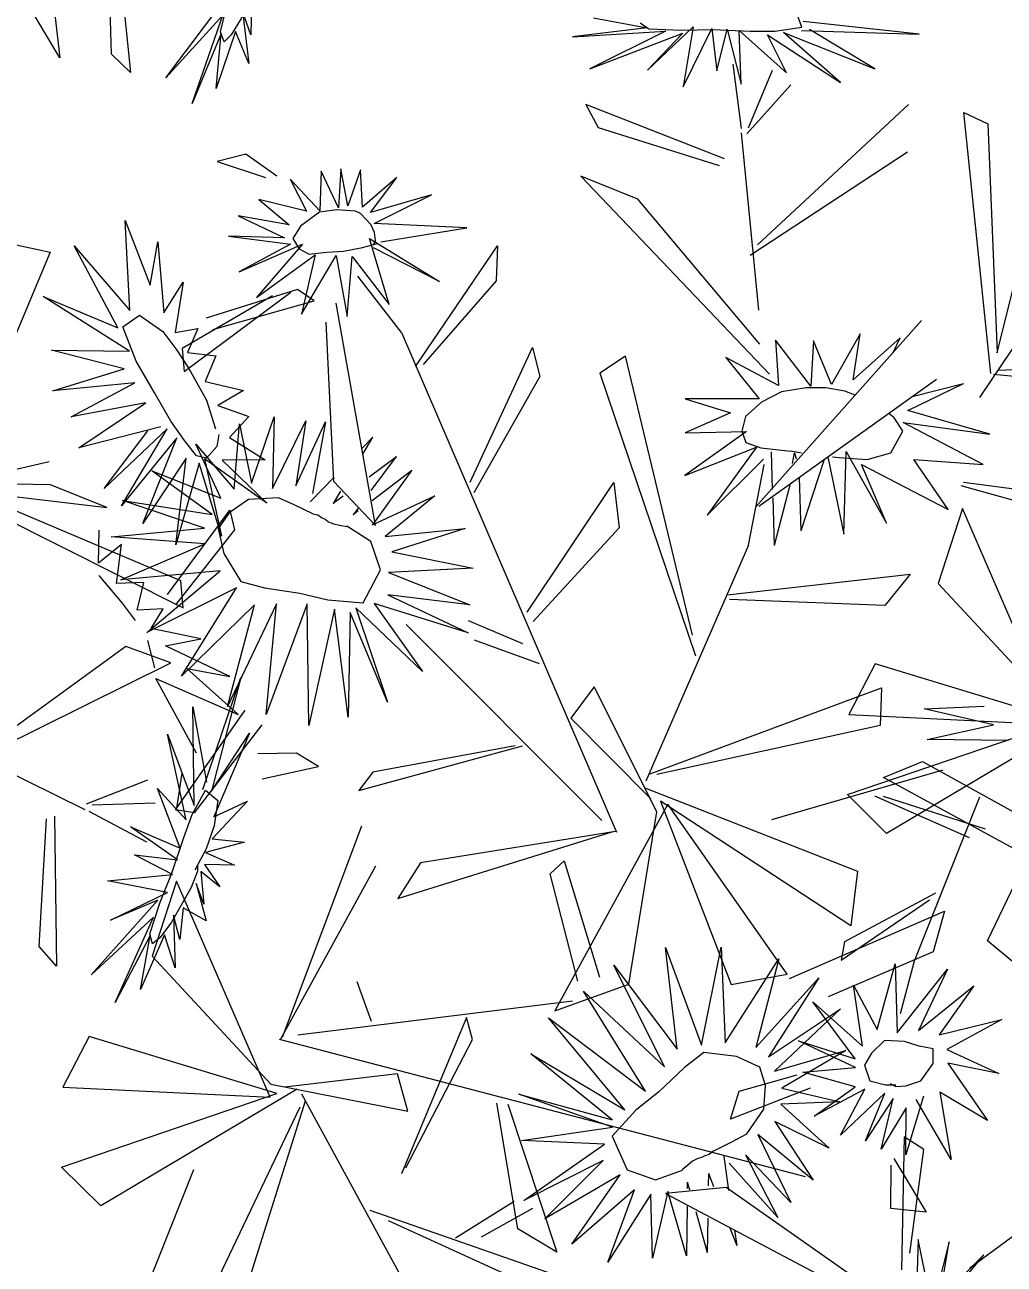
# Model space of a CAD drawing. Header units: millimetres. Extents: x -2729 to 15248, y -12439 to 5292.
# Drawn here: x 3971.8 to 4014, y -10872.7 to -10819.3 of the extents above; entities that cross this region are included whole.
import ezdxf

# ---------------------------------------------------------------- set-up
doc = ezdxf.new("R2010")
doc.units = ezdxf.units.MM

# ---------------------------------------------------------------- blocks, each defined once
blk = doc.blocks.new('styrtys')
at = {"color": 86, "linetype": 'Continuous'}
for p, q in [((-18.311, 2.885), (-18.435, 1.784)), ((-16.817, 0.9), (-18.311, 2.885)), ((-18.435, 1.784), (-17.713, 0.271)), ((-12.426, -5.295), (-12.259, -2.485)), ((-12.724, -5.277), (-13.944, -2.861)), ((-14.691, -3.56), (-12.638, -5.529)), ((-11.603, -6.554), (-5.777, -3.769)), ((-5.777, -3.769), (-6.235, -4.801)), ((-12.758, -10.355), (-19.706, -4.768)), ((-19.706, -4.768), (-19.525, -6.814)), ((-6.235, -4.801), (-11.351, -6.821)), ((-22.072, -5.279), (-23.083, -5.849)), ((-22.444, -16.632), (-22.072, -5.279)), ((-36.443, -5.684), (-36.596, -6.542)), ((-33.495, -9.14), (-36.443, -5.684)), ((-23.083, -5.849), (-22.775, -15.758)), ((-12.401, -5.47), (-12.605, -13.181)), ((-36.596, -6.542), (-33.821, -9.602)), ((-19.525, -6.814), (-12.415, -10.806)), ((-24.622, -10.075), (-24.497, -12.685)), ((-22.775, -15.758), (-24.622, -10.075)), ((-24.497, -12.685), (-23.193, -15.613)), ((-25.373, -13.148), (-21.883, -17.626)), ((-33.585, -16.896), (-22.76, -16.521)), ((-47.623, -20.286), (-42.067, -16.996)), ((-42.067, -16.996), (-42.432, -18.064)), ((-33.23, -18.493), (-33.585, -16.896)), ((-42.432, -18.064), (-47.349, -20.53)), ((-41.354, -20.024), (-48.059, -29.792)), ((-43.634, -21.403), (-41.354, -20.024))]:
    blk.add_line(p, q, dxfattribs=at)
at = {"color": 50, "linetype": 'Continuous'}
for p, q in [((-14.016, 1.357), (-12.913, 0.011)), ((-13.564, 0.031), (-14.016, 1.357)), ((-12.93, 1.381), (-12.423, 0.19)), ((-12.913, 0.011), (-12.93, 1.381)), ((-12.423, 0.19), (-11.827, 1.195)), ((-11.827, 1.195), (-12.081, 0.176)), ((-11.531, 0.209), (-10.25, 1.277)), ((-10.25, 1.277), (-10.34, 0.13)), ((-15.673, 0.735), (-13.564, 0.031)), ((-14.455, -0.31), (-15.673, 0.735)), ((-12.081, 0.176), (-10.853, 0.887)), ((-10.853, 0.887), (-11.531, 0.209)), ((-10.34, 0.13), (-9.042, 0.573)), ((-9.882, -0.117), (-7.85, 0.908)), ((-9.042, 0.573), (-9.882, -0.117)), ((-7.85, 0.908), (-8.949, -0.105)), ((-18.361, -0.422), (-14.455, -0.31)), ((-15.411, -0.859), (-18.361, -0.422)), ((-8.949, -0.105), (-6.371, -0.056)), ((-6.371, -0.056), (-8.663, -0.658)), ((-20.384, -1.759), (-15.411, -0.859)), ((-12.619, -1.055), (-14.545, -3.02)), ((-12.552, -3.38), (-12.619, -1.055)), ((-12.115, -0.956), (-12.552, -3.38)), ((-11.531, -2.726), (-12.115, -0.956)), ((-11.447, -0.874), (-11.531, -2.726)), ((-10.033, -3.306), (-11.447, -0.874)), ((-10.653, -0.752), (-10.033, -3.306)), ((-8.545, -2.484), (-10.653, -0.752)), ((-10.188, -0.988), (-8.545, -2.484)), ((-6.062, -2.251), (-10.188, -0.988)), ((-5.41, -0.819), (-9.435, -0.859)), ((-9.435, -0.859), (-6.062, -2.251)), ((-8.663, -0.658), (-5.41, -0.819)), ((-15.317, -1.234), (-20.384, -1.759)), ((-18.371, -3.115), (-15.667, -1.221)), ((-14.535, -1.275), (-18.371, -3.115)), ((-16.847, -3.602), (-14.535, -1.275)), ((-13.832, -1.331), (-16.847, -3.602)), ((-14.545, -3.02), (-13.832, -1.331)), ((-28.557, -6.417), (-27.681, -3.898)), ((-27.681, -3.898), (-28.283, -7.132)), ((-29.579, -6.536), (-29.337, -4.743)), ((-29.337, -4.743), (-28.557, -6.417)), ((-28.283, -7.132), (-25.568, -5.075)), ((-25.568, -5.075), (-28.021, -7.263)), ((-30.746, -6.153), (-29.579, -6.536)), ((-30.611, -7.575), (-30.746, -6.153)), ((-31.659, -6.839), (-30.611, -7.575)), ((-31.327, -8.497), (-31.659, -6.839)), ((-29.503, -7.004), (-28.993, -6.874)), ((-28.993, -6.874), (-28.353, -7.067)), ((-28.021, -7.263), (-24.402, -6.7)), ((-24.402, -6.7), (-27.982, -7.865)), ((-30.611, -8.109), (-29.663, -7.239)), ((-28.353, -7.067), (-28.263, -7.493)), ((-28.263, -7.493), (-28.643, -8.249)), ((-27.982, -7.865), (-24.646, -8.373)), ((-32.517, -8.549), (-31.327, -8.497)), ((-31.536, -9.371), (-30.611, -8.109)), ((-28.643, -8.249), (-29.151, -9.125)), ((-24.646, -8.373), (-28.608, -8.589)), ((-32.142, -9.721), (-32.517, -8.549)), ((-28.608, -8.589), (-24.954, -9.536)), ((-32.042, -10.167), (-31.536, -9.371)), ((-29.151, -9.125), (-29.986, -10.299)), ((-28.786, -9.127), (-25.316, -10.522)), ((-24.954, -9.536), (-28.786, -9.127)), ((-28.755, -9.417), (-26.449, -12.244)), ((-33.269, -9.747), (-32.142, -9.721)), ((-32.694, -10.56), (-33.269, -9.747)), ((-25.316, -10.522), (-28.356, -9.85)), ((-34.809, -11.148), (-32.694, -10.56)), ((-32.517, -11.061), (-32.042, -10.167)), ((-29.986, -10.299), (-30.878, -11.569)), ((-29.423, -10.437), (-27.519, -13.103)), ((-26.449, -12.244), (-29.423, -10.437)), ((-33.258, -11.35), (-34.809, -11.148)), ((-32.733, -12.257), (-32.517, -11.061)), ((-35.934, -12.869), (-33.258, -11.35)), ((-30.878, -11.569), (-31.975, -12.713)), ((-29.995, -11.228), (-28.206, -14.296)), ((-27.519, -13.103), (-29.995, -11.228)), ((-31.975, -12.713), (-32.733, -12.257)), ((-31.144, -12.013), (-31.724, -16.365)), ((-29.778, -15.074), (-31.144, -12.013)), ((-30.358, -11.892), (-29.778, -15.074)), ((-28.206, -14.296), (-30.358, -11.892)), ((-46.48, -13.722), (-44.547, -12.521)), ((-44.547, -12.521), (-45.552, -13.627)), ((-36.178, -14.532), (-34.103, -12.394)), ((-32.737, -12.722), (-36.178, -14.532)), ((-34.103, -12.394), (-35.934, -12.869)), ((-34.265, -16.067), (-32.737, -12.722)), ((-46.958, -13.516), (-45.705, -12.96)), ((-45.705, -12.96), (-46.48, -13.722)), ((-31.84, -12.884), (-34.265, -16.067)), ((-31.724, -16.365), (-31.84, -12.884)), ((-45.552, -13.627), (-42.988, -13.35)), ((-42.988, -13.35), (-45.217, -14.152)), ((-41.964, -14.025), (-45.969, -14.421)), ((-45.217, -14.152), (-41.964, -14.025)), ((-42.486, -15.509), (-46.708, -14.616)), ((-45.969, -14.421), (-42.486, -15.509))]:
    blk.add_line(p, q, dxfattribs=at)
for points in [[(-12.281, -0.071), (-12.038, 0.039), (-11.278, 0.087), (-10.527, 0.025), (-9.562, -0.062), (-8.761, -0.232), (-8.373, -0.413), (-8.724, -0.703), (-10.141, -0.863), (-11.492, -0.928), (-13.102, -1.113), (-14.159, -1.195), (-15.343, -1.106), (-15.159, -0.446), (-14.112, -0.132), (-13.056, -0.03), (-12.021, -0.081)], [(-48.874, -13.889), (-48.641, -13.758), (-47.889, -13.642), (-47.134, -13.638), (-46.166, -13.638), (-45.353, -13.737), (-44.951, -13.883), (-45.275, -14.203), (-46.672, -14.488), (-48.012, -14.672), (-49.599, -14.999), (-50.645, -15.175), (-51.832, -15.19), (-51.707, -14.517), (-50.692, -14.112), (-49.649, -13.917), (-48.613, -13.875)]]:
    blk.add_lwpolyline(points, dxfattribs=at)
blk = doc.blocks.new('aerysty')
at = {"color": 86, "linetype": 'Continuous'}
for p, q in [((-29.086, -23.68, 0.09), (-21.172, -20.839, 0.09)), ((-25.977, -29.166, 0.09), (-30.797, -26.078, 0.09)), ((-33.728, -36.353, 0.09), (-32.718, -26.688, 0.09)), ((-30.002, -26.179, 0.09), (-25.957, -28.16, 0.09)), ((-28.14, -26.567, 0.09), (-28.866, -27.927, 0.09)), ((-26.988, -29.017, 0.09), (-28.14, -26.567, 0.09)), ((-32.209, -27.477, 0.09), (-32.06, -34.323, 0.09)), ((-28.866, -27.927, 0.09), (-27.3, -28.946, 0.09)), ((-25.957, -28.16, 0.09), (-25.977, -29.166, 0.09)), ((-17.129, -29.27, 0.09), (-16.959, -30.886, 0.09)), ((-16.959, -30.886, 0.09), (-7.206, -32.316, 0.09)), ((-12.963, -31.273, 0.09), (-13.624, -38.532, 0.09)), ((-29.776, -31.732, 0.09), (-37.484, -53.853, 0.09)), ((-18.661, -32.564, 0.09), (-22.794, -35.247, 0.09)), ((-19.507, -32.999, 0.09), (-21.675, -32.257, 0.09)), ((-16.933, -33.136, 0.09), (-18.661, -32.564, 0.09)), ((-19.507, -32.999, 0.09), (-12.002, -34.616, 0.09)), ((-6.651, -32.843, 0.09), (-15.539, -37.077, 0.09)), ((-12.111, -37.52, 0.09), (-11.689, -32.611, 0.09)), ((-41.348, -45.625, 0.09), (-39.332, -33.424, 0.09)), ((-23.067, -37.074, 0.09), (-16.933, -33.136, 0.09)), ((-15.085, -39.404, 0.09), (-7.291, -33.463, 0.09)), ((-12.195, -41.285, 0.09), (-7.585, -33.622, 0.09)), ((-7.291, -33.463, 0.09), (-9.758, -41.557, 0.09)), ((-7.585, -33.622, 0.09), (-2.102, -42.159, 0.09)), ((-38.176, -34.081, 0.09), (-41.421, -46.513, 0.09)), ((-26.493, -33.704, 0.09), (-29.511, -35.812, 0.09)), ((-21.17, -35.667, 0.09), (-16.886, -33.95, 0.09)), ((-16.497, -33.892, 0.09), (-20.435, -35.977, 0.09)), ((-14.489, -38.412, 0.09), (-13.714, -34.024, 0.09)), ((-13.018, -33.635, 0.09), (-14.295, -38.07, 0.09)), ((-5.366, -41.23, 0.09), (-7.093, -33.91, 0.09)), ((-32.06, -34.323, 0.09), (-33.728, -36.353, 0.09)), ((-28.303, -36.166, 0.09), (-26.323, -34.491, 0.09)), ((1.303, -34.752, 0.09), (-1.317, -42.742, 0.09)), ((3.449, -44.272, 0.09), (8.545, -34.77, 0.09)), ((-20.435, -35.977, 0.09), (-21.17, -35.667, 0.09)), ((10.015, -35.468, 0.09), (3.693, -44.198, 0.09)), ((-29.511, -35.812, 0.09), (-28.303, -36.166, 0.09)), ((-19.705, -36.14, 0.09), (-19.805, -45.939, 0.09)), ((-17.59, -37.212, 0.09), (-19.705, -36.14, 0.09)), ((-1.127, -42.75, 0.09), (2.309, -35.809, 0.09)), ((-11.934, -36.586, 0.09), (-17.821, -41.514, 0.09)), ((-24.677, -39.021, 0.09), (-22.964, -37.265, 0.09)), ((-22.964, -37.265, 0.09), (-19.75, -45.61, 0.09)), ((-19.709, -46.826, 0.09), (-17.59, -37.212, 0.09)), ((-15.539, -37.077, 0.09), (-15.085, -39.404, 0.09)), ((-13.624, -38.532, 0.09), (-12.111, -37.52, 0.09)), ((-38.431, -38.827, 0.09), (-38.531, -40.79, 0.09)), ((-34.314, -44.129, 0.09), (-38.431, -38.827, 0.09)), ((-19.805, -45.939, 0.09), (-24.677, -39.021, 0.09)), ((-11.833, -39.894, 0.09), (-18.953, -46.712, 0.09)), ((-10.453, -40.753, 0.09), (-11.833, -39.894, 0.09)), ((-39.695, -41.895, 0.09), (-37.433, -40.742, 0.09)), ((-38.531, -40.79, 0.09), (-34.554, -44.555, 0.09)), ((-19.122, -46.992, 0.09), (-10.453, -40.753, 0.09)), ((-40.357, -42.801, 0.09), (-37.63, -41.585, 0.09)), ((-9.758, -41.557, 0.09), (-12.195, -41.285, 0.09)), ((-2.102, -42.159, 0.09), (-5.366, -41.23, 0.09)), ((-44.03, -41.922, 0.09), (-38.905, -51.75, 0.09)), ((-29.854, -44.693, 0.09), (-27.117, -42.687, 0.09)), ((-27.117, -42.687, 0.09), (-20.279, -45.822, 0.09)), ((-7.428, -42.609, 0.09), (-10.938, -48.312, 0.09)), ((-10.834, -48.498, 0.09), (-5.704, -42.455, 0.09)), ((-5.704, -42.455, 0.09), (-7.428, -42.609, 0.09)), ((-29.086, -44.293, 0.09), (-36.893, -53.304, 0.09)), ((-24.256, -47.962, 0.09), (-27.567, -43.9, 0.09)), ((7.938, -44.208, 0.09), (2.289, -44.211, 0.09)), ((-19.75, -45.61, 0.09), (-29.854, -44.693, 0.09)), ((-28.236, -44.577, 0.09), (-25.062, -48.146, 0.09)), ((3.411, -44.378, 0.09), (12.1, -51.611, 0.09)), ((4.301, -44.652, 0.09), (9.893, -46.676, 0.09)), ((12.27, -50.469, 0.09), (4.301, -44.652, 0.09)), ((-20.279, -45.822, 0.09), (-17.316, -51.061, 0.09)), ((-32.204, -47.696, 0.09), (-39.366, -46.269, 0.09)), ((-39.05, -46.258, 0.09), (-32.852, -46.945, 0.09)), ((-18.992, -51.141, 0.09), (-19.96, -46.346, 0.09)), ((-6.906, -49.496, 0.09), (1.897, -46.191, 0.09)), ((-32.852, -46.945, 0.09), (-32.204, -47.696, 0.09)), ((-29.601, -53.001, 0.09), (-22.036, -46.908, 0.09)), ((-21.976, -46.817, 0.09), (-27.785, -53.052, 0.09)), ((-9.261, -66.446, 0.09), (-21.98, -46.775, 0.09)), ((-8.546, -48.939, 0.09), (-19.448, -46.946, 0.09)), ((-39.281, -53.096, 0.09), (-36.968, -47.539, 0.09)), ((-36.968, -47.539, 0.09), (-35.875, -48.812, 0.09)), ((-25.062, -48.146, 0.09), (-24.256, -47.962, 0.09)), ((-19.597, -59.274, 0.09), (-21.911, -47.578, 0.09)), ((-39.069, -51.463, 0.09), (-49.317, -48.456, 0.09)), ((-5.955, -58.375, 0.09), (-13.771, -48.177, 0.09)), ((3.639, -48.131, 0.09), (-6.996, -49.584, 0.09)), ((-35.875, -48.812, 0.09), (-39.064, -52.522, 0.09)), ((-13.115, -48.781, 0.09), (-4.726, -57.867, 0.09)), ((-49.148, -50.073, 0.09), (-39.394, -51.502, 0.09)), ((12.1, -51.611, 0.09), (12.27, -50.469, 0.09)), ((-34.626, -50.993, 0.09), (-33.551, -52.458, 0.09)), ((-17.316, -51.061, 0.09), (-18.992, -51.141, 0.09)), ((-51.696, -52.185, 0.09), (-44.19, -53.803, 0.09)), ((-38.839, -52.03, 0.09), (-47.727, -56.263, 0.09)), ((-26.671, -56.989, 0.09), (-21.145, -52.214, 0.09)), ((0.634, -63.795, 0.09), (-1.927, -52.285, 0.09)), ((-47.274, -58.591, 0.09), (-39.48, -52.65, 0.09)), ((-44.384, -60.471, 0.09), (-39.774, -52.808, 0.09)), ((-39.48, -52.65, 0.09), (-41.946, -60.744, 0.09)), ((-39.774, -52.808, 0.09), (-34.29, -61.345, 0.09)), ((-21.331, -52.47, 0.09), (-25.68, -56.938, 0.09)), ((9.337, -52.672, 0.09), (1.856, -55.815, 0.09)), ((-37.555, -60.417, 0.09), (-39.281, -53.096, 0.09)), ((-27.785, -53.052, 0.09), (-29.601, -53.001, 0.09)), ((-1.079, -53.347, 0.09), (1.177, -61.199, 0.09)), ((-37.454, -53.823, 0.09), (-28.966, -54.577, 0.09)), ((-27.89, -56.041, 0.09), (-37.345, -53.815, 0.09)), ((-17.801, -53.562, 0.09), (-18.516, -56.461, 0.09)), ((2.419, -55.822, 0.09), (11.055, -53.781, 0.09)), ((-11.03, -53.974, 0.09), (-16.444, -54.799, 0.09)), ((-9.542, -55.258, 0.09), (-11.03, -53.974, 0.09)), ((6.037, -59.089, 0.09), (0.106, -54.214, 0.09)), ((-17.492, -54.642, 0.09), (-17.971, -57.134, 0.09)), ((-16.255, -55.25, 0.09), (-9.542, -55.258, 0.09)), ((-47.727, -56.263, 0.09), (-47.274, -58.591, 0.09)), ((-25.68, -56.938, 0.09), (-26.671, -56.989, 0.09)), ((-4.726, -57.867, 0.09), (-5.955, -58.375, 0.09)), ((8.937, -58.458, 0.09), (6.136, -58.866, 0.09)), ((2.793, -64.34, 0.09), (4.334, -59.087, 0.09)), ((4.698, -59.053, 0.09), (3.323, -65.33, 0.09)), ((6.19, -59.177, 0.09), (8.295, -61.025, 0.09)), ((6.386, -58.954, 0.09), (9.029, -59.472, 0.09)), ((-7.521, -60.449, 0.09), (-13.255, -60.017, 0.09)), ((-41.946, -60.744, 0.09), (-44.384, -60.471, 0.09)), ((-34.29, -61.345, 0.09), (-37.555, -60.417, 0.09)), ((-12.973, -60.399, 0.09), (-6.656, -61.4, 0.09)), ((-6.656, -61.4, 0.09), (-7.521, -60.449, 0.09)), ((1.177, -61.199, 0.09), (0.634, -63.795, 0.09)), ((-31.414, -62.347, 0.09), (-31.763, -63.096, 0.09)), ((-26.648, -62.035, 0.09), (-31.414, -62.347, 0.09)), ((-31.763, -63.096, 0.09), (-26.525, -62.979, 0.09)), ((-16.785, -62.753, 0.09), (-9.779, -69.488, 0.09)), ((-16.207, -65.317, 0.09), (-16.785, -62.753, 0.09)), ((-31.764, -63.031, 0.09), (-30.294, -63.729, 0.09)), ((-5.15, -64.303, 0.09), (-9.885, -64.91, 0.09)), ((-3.862, -65.102, 0.09), (-5.15, -64.303, 0.09)), ((3.323, -65.33, 0.09), (2.793, -64.34, 0.09)), ((-10.15, -65.14, 0.09), (-3.862, -65.102, 0.09)), ((-10.714, -69.405, 0.09), (-16.207, -65.317, 0.09)), ((-20.322, -67.694, 0.09), (-24.421, -68.003, 0.09)), ((-19.742, -68.339, 0.09), (-20.322, -67.694, 0.09)), ((-24.257, -68.542, 0.09), (-19.742, -68.339, 0.09)), ((-15.876, -73.285, 0.09), (-10.477, -71.379, 0.09)), ((-11.045, -71.944, 0.09), (-15.094, -73.919, 0.09)), ((-15.094, -73.919, 0.09), (-15.876, -73.285, 0.09)), ((-6.664, -74.67, 0.09), (-6.618, -76.294, 0.09)), ((-7.569, -77.143, 0.09), (-6.985, -75.033, 0.09)), ((-6.618, -76.294, 0.09), (-7.569, -77.143, 0.09))]:
    blk.add_line(p, q, dxfattribs=at)
at = {"color": 221, "linetype": 'Continuous'}
for p, q in [((-28.286, -23.485, 0.09), (-30.928, -24.012, 0.09)), ((-30.692, -23.722, 0.09), (-28.286, -23.485, 0.09)), ((-30.928, -24.012, 0.09), (-28.642, -25.039, 0.09)), ((-29.312, -26.205, 0.09), (-31.954, -24.543, 0.09)), ((-31.451, -24.042, 0.09), (-29.312, -26.205, 0.09)), ((-28.642, -25.039, 0.09), (-31.451, -24.042, 0.09)), ((-23.394, -26.579, 0.09), (-23.526, -28.965, 0.09)), ((-22.292, -29.372, 0.09), (-23.394, -26.579, 0.09)), ((-25.651, -26.944, 0.09), (-24.348, -29.64, 0.09)), ((-23.526, -28.965, 0.09), (-25.651, -26.944, 0.09)), ((-21.436, -27.296, 0.09), (-22.292, -29.372, 0.09)), ((-21.826, -29.743, 0.09), (-21.436, -27.296, 0.09)), ((-26.577, -28.672, 0.09), (-24.894, -29.791, 0.09)), ((-24.057, -29.455, 0.09), (-26.577, -28.672, 0.09)), ((-19.431, -28.485, 0.09), (-21.826, -29.743, 0.09)), ((-21.482, -30.368, 0.09), (-19.431, -28.485, 0.09)), ((-26.968, -29.694, 0.09), (-24.863, -30.481, 0.09)), ((-24.894, -29.791, 0.09), (-26.968, -29.694, 0.09)), ((-21.822, -31.209, 0.09), (-18.896, -30.303, 0.09)), ((-18.896, -30.303, 0.09), (-21.482, -30.368, 0.09)), ((-24.874, -30.903, 0.09), (-27.442, -31.482, 0.09)), ((-27.04, -30.46, 0.09), (-24.874, -30.903, 0.09)), ((-24.863, -30.481, 0.09), (-27.04, -30.46, 0.09)), ((-29.708, -31.384, 0.09), (-29.404, -34.456, 0.09)), ((-28.531, -34.158, 0.09), (-29.708, -31.384, 0.09)), ((-27.442, -31.482, 0.09), (-25.215, -31.717, 0.09)), ((-18.935, -31.637, 0.09), (-21.822, -31.209, 0.09)), ((-31.898, -31.758, 0.09), (-31.116, -34.793, 0.09)), ((-30.424, -34.413, 0.09), (-31.898, -31.758, 0.09)), ((-31.043, -31.65, 0.09), (-30.424, -34.413, 0.09)), ((-29.404, -34.456, 0.09), (-31.043, -31.65, 0.09)), ((-28.184, -31.578, 0.09), (-28.531, -34.158, 0.09)), ((-27.76, -34.369, 0.09), (-28.184, -31.578, 0.09)), ((-25.215, -31.717, 0.09), (-27.398, -32.891, 0.09)), ((-22.422, -31.921, 0.09), (-18.935, -31.637, 0.09)), ((-20.003, -33.648, 0.09), (-22.422, -31.921, 0.09)), ((-33.394, -33.248, 0.09), (-33.881, -32.55, 0.09)), ((-33.382, -32.999, 0.09), (-33.881, -32.55, 0.09)), ((-26.258, -32.311, 0.09), (-27.76, -34.369, 0.09)), ((-27.398, -32.891, 0.09), (-25.369, -32.123, 0.09)), ((-27.164, -34.717, 0.09), (-26.258, -32.311, 0.09)), ((-25.369, -32.123, 0.09), (-26.093, -34.351, 0.09)), ((-26.093, -34.351, 0.09), (-24.657, -32.57, 0.09)), ((-24.657, -32.57, 0.09), (-25.072, -35.25, 0.09)), ((-25.072, -35.25, 0.09), (-24.356, -32.791, 0.09)), ((-24.356, -32.791, 0.09), (-23.334, -35.672, 0.09)), ((-23.729, -32.837, 0.09), (-21.764, -34.627, 0.09)), ((-23.334, -35.672, 0.09), (-23.729, -32.837, 0.09)), ((-22.777, -32.709, 0.09), (-20.003, -33.648, 0.09)), ((-21.764, -34.627, 0.09), (-22.777, -32.709, 0.09)), ((-33.652, -34.835, 0.09), (-34.839, -33.452, 0.09)), ((-33.598, -34.245, 0.09), (-34.839, -33.452, 0.09)), ((-24.277, -33.325, 0.09), (-27.164, -34.717, 0.09)), ((-26.74, -35.39, 0.09), (-24.277, -33.325, 0.09)), ((-33.659, -35.27, 0.09), (-35.456, -34.097, 0.09)), ((-35.456, -34.097, 0.09), (-33.6, -36.316, 0.09)), ((-32.096, -34.155, 0.09), (-30.99, -35.15, 0.09)), ((-22.927, -34.511, 0.09), (-26.74, -35.39, 0.09)), ((-26.369, -35.945, 0.09), (-22.927, -34.511, 0.09)), ((-32.422, -34.995, 0.09), (-31.975, -35.28, 0.09)), ((-32.328, -34.774, 0.09), (-31.975, -35.28, 0.09)), ((-9.293, -34.947, 0.09), (-11.212, -37.874, 0.09)), ((-36.36, -35.268, 0.09), (-34.105, -36.858, 0.09)), ((-33.6, -36.316, 0.09), (-36.36, -35.268, 0.09)), ((-33.029, -35.681, 0.09), (-32.796, -35.833, 0.09)), ((-33.025, -35.566, 0.09), (-32.796, -35.833, 0.09)), ((-22.328, -36.039, 0.09), (-26.369, -35.945, 0.09)), ((-26.339, -36.622, 0.09), (-22.328, -36.039, 0.09)), ((-11.212, -37.874, 0.09), (-9.101, -35.859, 0.09)), ((-9.101, -35.859, 0.09), (-10.183, -38.724, 0.09)), ((-37.567, -36.76, 0.09), (-34.347, -37.542, 0.09)), ((-34.105, -36.858, 0.09), (-37.567, -36.76, 0.09)), ((-22.619, -37.922, 0.09), (-26.339, -36.622, 0.09)), ((-10.183, -38.724, 0.09), (-8.645, -36.643, 0.09)), ((-34.347, -37.542, 0.09), (-37.794, -38.488, 0.09)), ((-26.912, -37.834, 0.09), (-22.619, -37.922, 0.09)), ((-23.574, -40.264, 0.09), (-26.912, -37.834, 0.09)), ((-37.794, -38.488, 0.09), (-34.147, -38.423, 0.09)), ((-34.147, -38.423, 0.09), (-37.53, -40.057, 0.09)), ((-27.562, -38.618, 0.09), (-23.574, -40.264, 0.09)), ((-24.93, -42.243, 0.09), (-27.562, -38.618, 0.09)), ((-37.53, -40.057, 0.09), (-34.041, -39.378, 0.09)), ((-34.041, -39.378, 0.09), (-37.383, -41.254, 0.09)), ((-29.226, -39.426, 0.09), (-26.808, -43.679, 0.09)), ((-28.456, -44.146, 0.09), (-29.226, -39.426, 0.09)), ((-28.289, -39.394, 0.09), (-24.93, -42.243, 0.09)), ((-26.808, -43.679, 0.09), (-28.289, -39.394, 0.09)), ((-37.383, -41.254, 0.09), (-33.424, -39.711, 0.09)), ((-33.424, -39.711, 0.09), (-35.297, -42.776, 0.09)), ((-35.297, -42.776, 0.09), (-32.627, -39.839, 0.09)), ((-32.627, -39.839, 0.09), (-33.705, -43.983, 0.09)), ((-33.705, -43.983, 0.09), (-32.372, -40.023, 0.09)), ((-32.372, -40.023, 0.09), (-31.969, -44.514, 0.09)), ((-31.969, -44.514, 0.09), (-31.71, -39.822, 0.09)), ((-31.71, -39.822, 0.09), (-30.257, -44.747, 0.09)), ((-30.553, -39.515, 0.09), (-28.456, -44.146, 0.09)), ((-30.257, -44.747, 0.09), (-30.553, -39.515, 0.09)), ((-2.942, -46.82, 0.09), (-2.47, -42.641, 0.09)), ((-2.47, -42.641, 0.09), (-1.515, -45.079, 0.09)), ((-1.515, -45.079, 0.09), (-0.033, -42.475, 0.09)), ((-0.033, -42.475, 0.09), (-0.445, -46.346, 0.09)), ((-0.445, -46.346, 0.09), (1.216, -42.962, 0.09)), ((1.216, -42.962, 0.09), (0.1, -46.465, 0.09)), ((-2.852, -47.682, 0.09), (-4.446, -44.522, 0.09)), ((-4.446, -44.522, 0.09), (-2.942, -46.82, 0.09)), ((0.1, -46.465, 0.09), (2.405, -45.12, 0.09)), ((0.696, -46.642, 0.09), (2.405, -45.12, 0.09)), ((-3.482, -48.21, 0.09), (-5.868, -45.784, 0.09)), ((-5.868, -45.784, 0.09), (-2.852, -47.682, 0.09)), ((-4.912, -48.747, 0.09), (-6.777, -47.396, 0.09)), ((-3.668, -48.28, 0.09), (-6.777, -47.396, 0.09)), ((-6.27, -49.2, 0.09), (-7.938, -48.009, 0.09)), ((-5.353, -48.913, 0.09), (-7.938, -48.009, 0.09)), ((2.509, -48.482, 0.09), (-0.117, -49.152, 0.09)), ((1.823, -48.379, 0.09), (2.509, -48.482, 0.09)), ((-8.546, -48.939, 0.09), (-5.283, -50.312, 0.09)), ((-5.98, -49.407, 0.09), (-4.654, -50.354, 0.09)), ((-4.567, -49.311, 0.09), (-4.138, -49.498, 0.09)), ((-4.138, -49.498, 0.09), (-4.311, -49.297, 0.09)), ((-0.117, -49.152, 0.09), (1.696, -50.002, 0.09)), ((1.696, -50.002, 0.09), (-0.803, -49.828, 0.09)), ((-0.803, -49.828, 0.09), (0.331, -51.505, 0.09)), ((-8.469, -51.135, 0.09), (-5.108, -50.46, 0.09)), ((-1.355, -50.516, 0.09), (-0.559, -52.887, 0.09)), ((0.331, -51.505, 0.09), (-1.355, -50.516, 0.09)), ((-4.842, -51.002, 0.09), (-8.469, -51.135, 0.09)), ((-7.588, -52.886, 0.09), (-4.842, -51.002, 0.09)), ((-4.523, -51.734, 0.09), (-7.588, -52.886, 0.09)), ((-6.043, -53.888, 0.09), (-4.523, -51.734, 0.09)), ((-2.115, -51.684, 0.09), (-2.371, -54.249, 0.09)), ((-0.559, -52.887, 0.09), (-2.115, -51.684, 0.09)), ((-3.048, -52.062, 0.09), (-4.833, -54.707, 0.09)), ((-2.371, -54.249, 0.09), (-3.048, -52.062, 0.09)), ((-4.237, -52.754, 0.09), (-6.043, -53.888, 0.09)), ((-4.833, -54.707, 0.09), (-4.237, -52.754, 0.09)), ((11.146, -59.388, 0.09), (13.832, -55.089, 0.09)), ((13.832, -55.089, 0.09), (11.499, -59.544, 0.09)), ((10.636, -59.978, 0.09), (11.536, -55.84, 0.09)), ((11.536, -55.84, 0.09), (11.371, -59.121, 0.09)), ((-18.407, -56.86, 0.09), (-19.621, -60.931, 0.09)), ((-18.98, -60.649, 0.09), (-18.407, -56.86, 0.09)), ((10.162, -60.496, 0.09), (10.222, -56.739, 0.09)), ((10.222, -56.739, 0.09), (10.636, -59.978, 0.09)), ((-20.889, -57.571, 0.09), (-20.212, -61.481, 0.09)), ((-19.621, -60.931, 0.09), (-20.889, -57.571, 0.09)), ((-17.371, -57.479, 0.09), (-18.98, -60.649, 0.09)), ((-18.16, -61.152, 0.09), (-17.371, -57.479, 0.09)), ((-22.819, -58.085, 0.09), (-20.513, -61.569, 0.09)), ((-20.212, -61.481, 0.09), (-22.819, -58.085, 0.09)), ((-15.972, -58.234, 0.09), (-18.16, -61.152, 0.09)), ((-17.343, -61.535, 0.09), (-15.972, -58.234, 0.09)), ((-24.304, -59.128, 0.09), (-20.762, -62.215, 0.09)), ((-20.513, -61.569, 0.09), (-24.304, -59.128, 0.09)), ((9.272, -58.903, 0.09), (10.162, -60.496, 0.09)), ((9.637, -61.617, 0.09), (9.272, -58.903, 0.09)), ((-14.747, -59.475, 0.09), (-17.343, -61.535, 0.09)), ((-16.952, -62.147, 0.09), (-14.747, -59.475, 0.09)), ((7.771, -60.248, 0.09), (9.637, -61.617, 0.09)), ((9.407, -62.073, 0.09), (7.771, -60.248, 0.09)), ((-25.541, -60.336, 0.09), (-21.23, -63.316, 0.09)), ((-20.762, -62.215, 0.09), (-25.541, -60.336, 0.09)), ((-14.311, -61.344, 0.09), (-16.952, -62.147, 0.09)), ((-16.834, -62.877, 0.09), (-14.311, -61.344, 0.09)), ((7.66, -61.449, 0.09), (9.407, -62.073, 0.09)), ((9.064, -62.647, 0.09), (7.66, -61.449, 0.09)), ((-26.173, -62.127, 0.09), (-21.975, -64.418, 0.09)), ((-21.23, -63.316, 0.09), (-26.173, -62.127, 0.09)), ((6.289, -62.272, 0.09), (9.064, -62.647, 0.09)), ((8.674, -63.346, 0.09), (6.289, -62.272, 0.09)), ((-13.943, -62.776, 0.09), (-16.834, -62.877, 0.09)), ((-15.972, -63.474, 0.09), (-13.943, -62.776, 0.09)), ((-27.533, -66.946, 0.09), (-26.851, -63.138, 0.09)), ((-26.851, -63.138, 0.09), (-26.441, -66.075, 0.09)), ((6.025, -63.942, 0.09), (8.674, -63.346, 0.09)), ((-29.227, -63.702, 0.09), (-27.533, -66.946, 0.09)), ((-26.816, -63.714, 0.09), (-22.526, -65.178, 0.09)), ((-21.975, -64.418, 0.09), (-26.816, -63.714, 0.09)), ((-16.684, -63.718, 0.09), (-16.947, -63.809, 0.09)), ((-16.595, -63.792, 0.09), (-16.947, -63.809, 0.09)), ((-15.634, -63.746, 0.09), (-13.813, -63.659, 0.09)), ((-15.201, -64.152, 0.09), (-13.813, -63.659, 0.09)), ((4.69, -66.034, 0.09), (8.204, -63.567, 0.09)), ((8.204, -63.567, 0.09), (6.025, -63.942, 0.09)), ((-26.441, -66.075, 0.09), (-25.695, -64.346, 0.09)), ((-25.695, -64.346, 0.09), (-26.138, -67.376, 0.09)), ((7.845, -64.237, 0.09), (4.69, -66.034, 0.09)), ((5.416, -67.422, 0.09), (7.845, -64.237, 0.09)), ((-16.515, -64.619, 0.09), (-17.015, -64.796, 0.09)), ((-16.399, -64.828, 0.09), (-17.015, -64.796, 0.09)), ((-14.54, -64.925, 0.09), (-13.689, -64.969, 0.09)), ((-14.351, -65.088, 0.09), (-13.689, -64.969, 0.09)), ((7.531, -64.966, 0.09), (5.416, -67.422, 0.09)), ((6.602, -67.134, 0.09), (7.531, -64.966, 0.09)), ((-22.526, -65.178, 0.09), (-26.837, -66.078, 0.09)), ((-16.053, -65.392, 0.09), (-17.517, -65.653, 0.09)), ((-26.837, -66.078, 0.09), (-22.36, -66.228, 0.09)), ((-14.283, -67.021, 0.09), (-17.158, -65.773, 0.09)), ((-26.138, -67.376, 0.09), (-25.031, -66.282, 0.09)), ((-22.36, -66.228, 0.09), (-26.108, -68.363, 0.09)), ((-25.031, -66.282, 0.09), (-25.862, -68.302, 0.09)), ((-17.284, -66.552, 0.09), (-14.283, -67.021, 0.09)), ((-14.724, -67.761, 0.09), (-17.284, -66.552, 0.09)), ((-9.261, -66.446, 0.09), (-8.292, -69.374, 0.09)), ((-6.532, -66.314, 0.09), (-6.902, -69.488, 0.09)), ((-6.662, -69.85, 0.09), (-6.532, -66.314, 0.09)), ((-6.512, -69.37, 0.09), (-3.955, -66.627, 0.09)), ((-3.955, -66.627, 0.09), (-6.025, -70.049, 0.09)), ((-26.108, -68.363, 0.09), (-22.141, -67.223, 0.09)), ((-22.141, -67.223, 0.09), (-24.847, -70.556, 0.09)), ((-17.944, -67.331, 0.09), (-14.724, -67.761, 0.09)), ((-15.333, -68.979, 0.09), (-17.944, -67.331, 0.09)), ((-8.557, -67.564, 0.09), (-6.662, -69.85, 0.09)), ((-7.726, -70.045, 0.09), (-8.557, -67.564, 0.09)), ((-25.862, -68.302, 0.09), (-24.873, -68.348, 0.09)), ((-18.245, -68.204, 0.09), (-15.333, -68.979, 0.09)), ((-16.422, -70.062, 0.09), (-18.245, -68.204, 0.09)), ((-24.873, -68.348, 0.09), (-25.541, -69.249, 0.09)), ((-24.847, -70.556, 0.09), (-21.536, -68.419, 0.09)), ((-21.536, -68.419, 0.09), (-23.54, -71.942, 0.09)), ((-23.54, -71.942, 0.09), (-20.984, -68.811, 0.09)), ((-20.984, -68.811, 0.09), (-21.966, -72.408, 0.09)), ((-21.966, -72.408, 0.09), (-20.318, -68.859, 0.09)), ((-20.318, -68.859, 0.09), (-20.202, -72.072, 0.09)), ((-18.886, -68.682, 0.09), (-16.422, -70.062, 0.09)), ((-18.185, -71.131, 0.09), (-18.886, -68.682, 0.09)), ((-9.995, -68.777, 0.09), (-7.726, -70.045, 0.09)), ((-8.083, -70.639, 0.09), (-9.995, -68.777, 0.09)), ((-6.025, -70.049, 0.09), (-3.622, -68.682, 0.09)), ((-3.622, -68.682, 0.09), (-5.717, -70.436, 0.09)), ((-25.541, -69.249, 0.09), (-24.392, -69.67, 0.09)), ((-20.202, -72.072, 0.09), (-19.526, -68.938, 0.09)), ((-19.526, -68.938, 0.09), (-18.185, -71.131, 0.09)), ((-24.392, -69.67, 0.09), (-25.078, -70.636, 0.09)), ((-6.794, -69.56, 0.09), (-6.599, -69.592, 0.09)), ((-3.826, -70.334, 0.09), (-5.721, -70.859, 0.09)), ((-5.717, -70.436, 0.09), (-3.826, -70.334, 0.09)), ((-25.078, -70.636, 0.09), (-23.573, -71.39, 0.09)), ((-11.008, -70.473, 0.09), (-8.083, -70.639, 0.09)), ((-8.556, -71.409, 0.09), (-11.008, -70.473, 0.09)), ((-5.721, -70.859, 0.09), (-4.43, -71.828, 0.09)), ((-23.573, -71.39, 0.09), (-24.791, -71.763, 0.09)), ((-11.49, -72.473, 0.09), (-8.556, -71.409, 0.09)), ((-6.021, -71.404, 0.09), (-4.859, -72.549, 0.09)), ((-4.43, -71.828, 0.09), (-6.021, -71.404, 0.09)), ((-24.791, -71.763, 0.09), (-23.592, -72.526, 0.09)), ((-6.315, -71.702, 0.09), (-5.421, -73.201, 0.09)), ((-4.859, -72.549, 0.09), (-6.315, -71.702, 0.09)), ((-8.469, -72.113, 0.09), (-11.49, -72.473, 0.09)), ((-10.981, -73.717, 0.09), (-8.469, -72.113, 0.09)), ((-8.767, -72.544, 0.09), (-10.981, -73.717, 0.09)), ((-9.974, -74.953, 0.09), (-8.767, -72.544, 0.09)), ((-6.871, -72.291, 0.09), (-6.455, -74.111, 0.09)), ((-5.421, -73.201, 0.09), (-6.871, -72.291, 0.09)), ((-8.683, -72.909, 0.09), (-9.974, -74.953, 0.09)), ((-9.013, -75.095, 0.09), (-8.683, -72.909, 0.09)), ((-8.105, -73.05, 0.09), (-9.013, -75.095, 0.09)), ((-7.923, -74.753, 0.09), (-8.105, -73.05, 0.09)), ((-7.208, -72.763, 0.09), (-7.923, -74.753, 0.09)), ((-6.455, -74.111, 0.09), (-7.208, -72.763, 0.09))]:
    blk.add_line(p, q, dxfattribs=at)
at = {"color": 50, "linetype": 'Continuous'}
for p, q in [((-23.572, -29.919, 0.09), (-22.656, -29.889, 0.09)), ((-22.656, -29.889, 0.09), (-22.137, -30.243, 0.09)), ((-24.367, -30.674, 0.09), (-24.109, -30.328, 0.09)), ((-24.109, -30.328, 0.09), (-23.572, -29.919, 0.09)), ((-22.137, -30.243, 0.09), (-22.367, -30.804, 0.09)), ((-24.565, -31.083, 0.09), (-24.309, -30.71, 0.09)), ((-24.4, -30.948, 0.09), (-24.367, -30.674, 0.09)), ((-22.367, -30.804, 0.09), (-22.558, -31.443, 0.09)), ((-24.798, -31.739, 0.09), (-24.565, -31.083, 0.09)), ((-22.558, -31.443, 0.09), (-23.003, -32.184, 0.09)), ((-24.361, -32.303, 0.09), (-24.798, -31.739, 0.09)), ((-23.767, -32.338, 0.09), (-24.361, -32.303, 0.09)), ((-23.003, -32.184, 0.09), (-23.767, -32.338, 0.09)), ((-31.066, -35.662, 0.09), (-30.293, -35.22, 0.09)), ((-30.293, -35.22, 0.09), (-29.642, -34.869, 0.09)), ((-29.642, -34.869, 0.09), (-28.35, -34.849, 0.09)), ((-28.35, -34.849, 0.09), (-27.47, -35.363, 0.09)), ((-31.283, -35.723, 0.09), (-31.43, -35.845, 0.09)), ((-31.066, -35.662, 0.09), (-31.283, -35.723, 0.09)), ((-27.47, -35.363, 0.09), (-26.951, -36.005, 0.09)), ((-33.482, -37.034, 0.09), (-32.489, -36.294, 0.09)), ((-32.484, -36.315, 0.09), (-32.489, -36.294, 0.09)), ((-32.2, -36.236, 0.09), (-32.484, -36.315, 0.09)), ((-31.925, -36.152, 0.09), (-32.2, -36.236, 0.09)), ((-31.724, -36.053, 0.09), (-31.925, -36.152, 0.09)), ((-31.579, -35.928, 0.09), (-31.724, -36.053, 0.09)), ((-31.43, -35.845, 0.09), (-31.579, -35.928, 0.09)), ((-26.951, -36.005, 0.09), (-27.125, -37.102, 0.09)), ((-33.805, -38.283, 0.09), (-33.482, -37.034, 0.09)), ((-27.125, -37.102, 0.09), (-27.771, -38.357, 0.09)), ((-32.956, -39.643, 0.09), (-33.805, -38.283, 0.09)), ((-27.771, -38.357, 0.09), (-28.763, -38.695, 0.09)), ((-28.763, -38.695, 0.09), (-30.272, -39.033, 0.09)), ((-31.456, -39.406, 0.09), (-32.956, -39.643, 0.09)), ((-30.272, -39.033, 0.09), (-31.456, -39.406, 0.09)), ((-2.63, -46.747, 0.09), (-1.823, -46.053, 0.09)), ((-1.823, -46.053, 0.09), (-0.767, -46.143, 0.09)), ((-0.767, -46.143, 0.09), (-0.479, -46.797, 0.09)), ((-3.225, -47.792, 0.09), (-2.63, -46.747, 0.09)), ((-0.46, -47.076, 0.09), (-0.479, -46.797, 0.09)), ((-3.368, -48.045, 0.09), (-3.225, -47.792, 0.09)), ((-0.614, -48.712, 0.09), (-0.726, -49.184, 0.09)), ((-3.976, -49.241, 0.09), (-4.167, -49.671, 0.09)), ((-0.726, -49.184, 0.09), (-1.058, -49.94, 0.09)), ((-4.761, -50.824, 0.09), (-4.167, -49.671, 0.09)), ((-1.058, -49.94, 0.09), (-1.537, -50.647, 0.09)), ((-1.537, -50.647, 0.09), (-2.269, -51.428, 0.09)), ((-4.937, -51.49, 0.09), (-4.761, -50.824, 0.09)), ((-4.626, -51.908, 0.09), (-4.937, -51.49, 0.09)), ((-2.269, -51.428, 0.09), (-3.107, -51.898, 0.09)), ((-4.015, -52.128, 0.09), (-4.626, -51.908, 0.09)), ((-3.107, -51.898, 0.09), (-4.015, -52.128, 0.09)), ((10.469, -60.322, 0.09), (11.264, -59.446, 0.09)), ((11.264, -59.446, 0.09), (11.669, -59.994, 0.09)), ((9.887, -61.202, 0.09), (10.469, -60.322, 0.09)), ((-20.59, -62.672, 0.09), (-19.854, -61.342, 0.09)), ((-19.854, -61.342, 0.09), (-18.26, -61.507, 0.09)), ((9.049, -62.58, 0.09), (9.887, -61.202, 0.09)), ((-18.26, -61.507, 0.09), (-17.473, -62.53, 0.09)), ((-21.022, -63.835, 0.09), (-20.59, -62.672, 0.09)), ((-17.473, -62.53, 0.09), (-17.499, -63.768, 0.09)), ((8.273, -63.68, 0.09), (9.049, -62.58, 0.09)), ((-21.683, -65.233, 0.09), (-21.022, -63.835, 0.09)), ((-17.734, -64.3, 0.09), (-17.631, -64.032, 0.09)), ((-17.631, -64.032, 0.09), (-17.519, -63.758, 0.09)), ((-17.519, -63.758, 0.09), (-17.499, -63.768, 0.09)), ((7.533, -64.891, 0.09), (8.273, -63.68, 0.09)), ((-17.779, -64.52, 0.09), (-17.734, -64.3, 0.09)), ((-17.769, -64.71, 0.09), (-17.779, -64.52, 0.09)), ((-17.874, -65.279, 0.09), (-17.79, -65.07, 0.09)), ((-17.796, -64.879, 0.09), (-17.769, -64.71, 0.09)), ((-17.79, -65.07, 0.09), (-17.796, -64.879, 0.09)), ((7.546, -65.343, 0.09), (7.533, -64.891, 0.09)), ((-22.025, -66.223, 0.09), (-21.683, -65.233, 0.09)), ((-17.874, -65.279, 0.09), (-18.001, -66.16, 0.09)), ((-18.001, -66.16, 0.09), (-18.124, -66.89, 0.09)), ((-21.432, -67.504, 0.09), (-22.025, -66.223, 0.09)), ((-27.172, -67.234, 0.09), (-26.364, -68.135, 0.09)), ((-18.124, -66.89, 0.09), (-18.901, -67.921, 0.09)), ((-20.673, -68.315, 0.09), (-21.432, -67.504, 0.09)), ((-19.848, -68.3, 0.09), (-20.673, -68.315, 0.09)), ((-18.901, -67.921, 0.09), (-19.848, -68.3, 0.09)), ((-25.952, -69.054, 0.09), (-25.637, -69.939, 0.09)), ((-7.751, -70.482, 0.09), (-7.164, -69.885, 0.09)), ((-7.164, -69.885, 0.09), (-6.65, -69.452, 0.09)), ((-6.599, -69.592, 0.09), (-6.334, -69.826, 0.09)), ((-6.334, -69.826, 0.09), (-6.134, -70.141, 0.09)), ((-25.637, -69.939, 0.09), (-25.211, -71.437, 0.09)), ((-6.134, -70.141, 0.09), (-5.991, -70.777, 0.09)), ((-8.188, -71.053, 0.09), (-7.751, -70.482, 0.09)), ((-5.991, -70.777, 0.09), (-6.027, -71.013, 0.09)), ((-8.668, -71.634, 0.09), (-8.188, -71.053, 0.09)), ((-6.027, -71.013, 0.09), (-6.425, -71.706, 0.09)), ((-8.729, -72.125, 0.09), (-8.668, -71.634, 0.09)), ((-6.425, -71.706, 0.09), (-6.93, -72.271, 0.09)), ((-8.5, -72.595, 0.09), (-8.729, -72.125, 0.09)), ((-7.88, -72.619, 0.09), (-8.5, -72.595, 0.09)), ((-6.93, -72.271, 0.09), (-7.88, -72.619, 0.09))]:
    blk.add_line(p, q, dxfattribs=at)

msp = doc.modelspace()

# ---------------------------------------------------------------- block references
at = {"rotation": 245.2375056738179}
msp.add_blockref('styrtys', (3974.167, -10866.679, 0.448), dxfattribs=at)
at = {"xscale": -1, "rotation": 236.1532349929076}
msp.add_blockref('aerysty', (4048.379, -10861.885, 0.246), dxfattribs=at)

doc.saveas('drawing.dxf')
